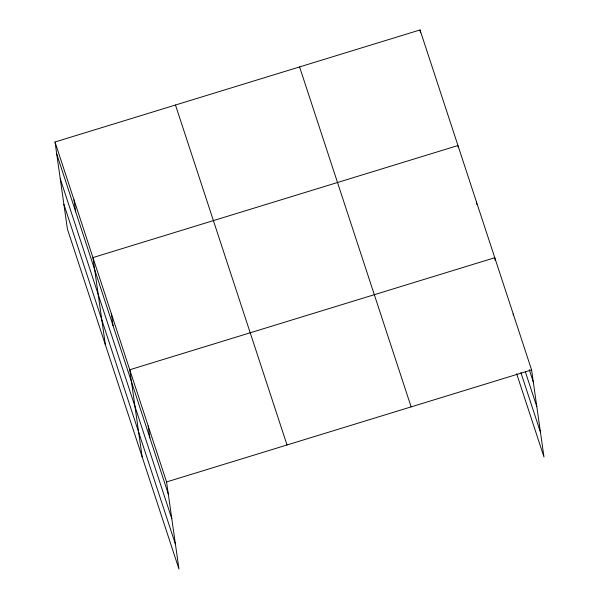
<?xml version="1.0" encoding="UTF-8"?>
<svg xmlns="http://www.w3.org/2000/svg" width="599" height="599" viewBox="0 0 599 599"><rect width="100%" height="100%" fill="white"/><g stroke="black" fill="none" stroke-linecap="round" stroke-linejoin="round"><path stroke-width="0.9" d="M55.018 141.993L166.567 481.948L178.966 569.05L67.417 229.095L55.018 141.993L420.034 29.95L531.583 369.905L543.982 457.007L516.66 373.746M166.567 481.948L531.583 369.905M529.269 369.658L533.297 381.93M525.316 371.65L536.824 406.706M520.898 372.63L540.455 432.231M299.582 66.923L411.131 406.878M175.477 105.02L287.026 444.975M56.733 154.018L168.282 493.973M60.259 178.794L171.808 518.749M63.891 204.319L175.44 544.274M513.178 313.809L513.44 315.658M495.171 260.49L494.774 257.72L129.758 369.763L142.158 456.865M476.37 201.623L476.759 204.401M458.228 147.384L457.958 145.535L92.95 257.577L105.342 344.68M420.034 29.95L420.431 32.728M148.163 425.852L149.877 437.876M111.354 313.666L113.061 325.691M73.984 199.789L75.691 211.814"/></g></svg>
